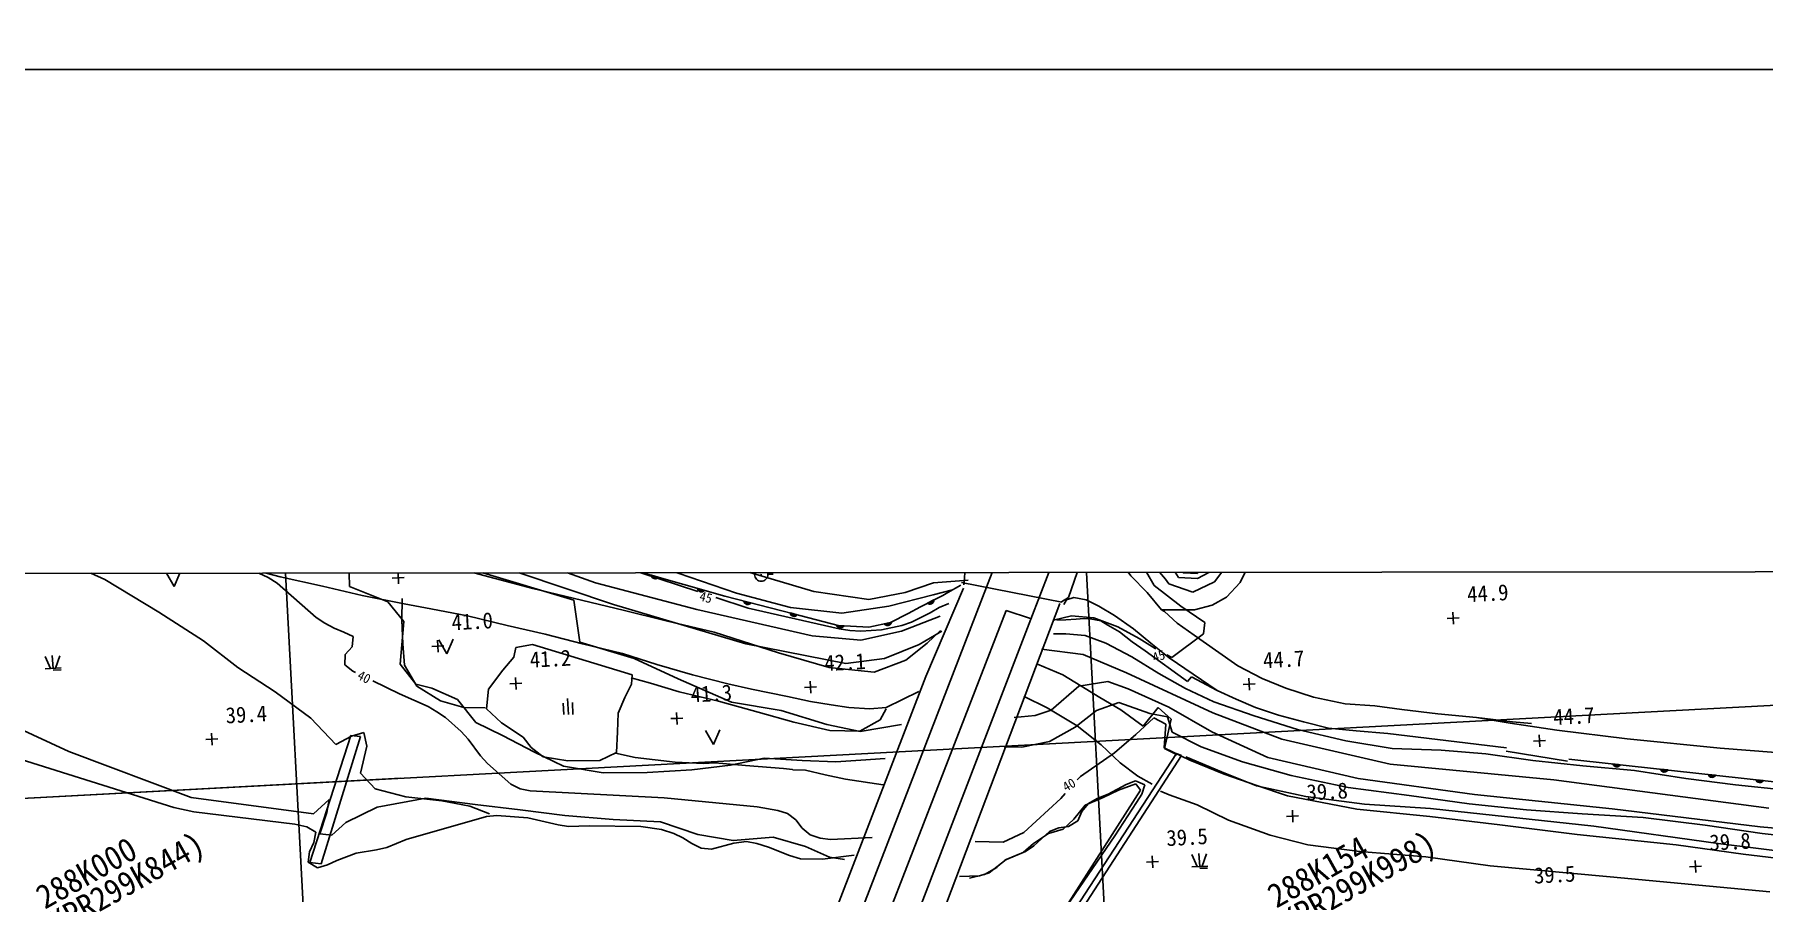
# Model space of a CAD drawing. Header units: millimetres. Extents: x 2406 to 3202, y 1103 to 1810.
# Drawn here: x 2787.3 to 3003.5, y 1516.2 to 1623.4 of the extents above; entities that cross this region are included whole.
import ezdxf
from ezdxf.enums import TextEntityAlignment as Align
from ezdxf.xclip import XClip

# ---------------------------------------------------------------- set-up
doc = ezdxf.new("R2010")
doc.units = ezdxf.units.MM
doc.header["$LTSCALE"] = 10
doc.header["$MEASUREMENT"] = 0
doc.header["$XCLIPFRAME"] = 2
doc.layers.add('TX-PAPR', color=2, linetype='Continuous', plot=False)
doc.layers.add('TZ-BASE', color=253, linetype='Continuous')
doc.styles.add('GR', font='GulimChe.ttf')
doc.styles.add('GUL', font='GulimChe.ttf')

# ---------------------------------------------------------------- blocks, each defined once
blk = doc.blocks.new('JD-DGJDT6FHJ')
at = {"layer": 'TZ-BASE', "style": 'GR'}
for s, p in [('288K000', (299.35, 108.2)), ('(KPR299K844)', (299.35, 104.09)), ('288K154', (453.35, 108.34)), ('(KPR299K998)', (453.35, 104.23))]:
    blk.add_text(s, height=3, rotation=29.2387, dxfattribs=at).set_placement(p)
blk = doc.blocks.new('JD-DXFDH7DHF')
at = {"layer": 'TZ-BASE'}
for p, q in [((325.95, 142.64), (344.54, -207.22)), ((450.72, 142.64, 51.02), (422.74, 69.53, 51.02)), ((426.09, 142.64), (444.68, -207.22)), ((372.68, -41.71, 54.65), (423.55, 90.06, 54.65)), ((351.69, 82.7, 52.06), (381.07, 73, 52.06)), ((431.29, 83.37, 53.07), (427.41, 72.27, 53.07)), ((365.23, 81.95, 51.98), (395.6, 72.99, 51.98)), ((337.34, 78.55, 48.08), (337.53, 73.64, 48.08)), ((349.7, 78.37, 50.07), (370.55, 71.37, 50.07)), ((352.7, 79.68, 51.07), (368.27, 74.09, 51.07)), ((370.78, 78.32, 53.06), (378.61, 75.28, 53.06)), ((438.13, 73.77, 52.06), (435.67, 77.96, 52.06)), ((441.2, 74.74, 50.08), (438.61, 78.61, 50.08)), ((445.84, 77.91, 50.08), (444.99, 75.38, 50.08)), ((306.92, 74.52, 44.77), (300.83, 77.21, 44.77)), ((322.51, 76.69, 47.06), (326.2, 75.3, 47.06)), ((323.08, 76.38, 45.76), (328.84, 74.83, 45.76)), ((349.63, 76.69, 49.06), (365.59, 71.9, 49.06)), ((366.42, 77.57, 50.14), (384.45, 72.4, 50.14)), ((414.43, 74.69, 52.39), (414.48, 75.81, 52.39)), ((433.65, 77.01, 51.32), (435.24, 74.97, 51.32)), ((439.55, 74.54, 51.07), (438.23, 76.05, 51.07)), ((441.51, 77.26, 49.9), (441.75, 75.32, 49.9)), ((443.56, 75.27, 49.9), (444.15, 77.24, 49.9)), ((447.61, 76.77, 51.07), (445.69, 74.22, 51.07)), ((313.7, 70.42, 44.77), (306.92, 74.52, 44.77)), ((314.59, 75.37, 45.97), (315.58, 73.62, 45.97)), ((315.58, 73.62, 45.97), (316.38, 75.47, 45.97)), ((326.2, 75.3, 47.06), (327.35, 74.73, 47.06)), ((327.35, 74.73, 47.06), (328.47, 74.03, 47.06)), ((328.47, 74.03, 47.06), (333.37, 69.76, 47.06)), ((328.84, 74.83, 45.76), (334.15, 73.67, 45.76)), ((334.15, 73.67, 45.76), (339.11, 72.49, 45.76)), ((337.53, 73.64, 48.08), (342.33, 71.72, 48.08)), ((342.88, 74.68, 48.31), (344.38, 74.76, 48.31)), ((343.63, 74.72, 48.31), (342.88, 74.68, 48.31)), ((343.67, 73.97, 48.31), (343.59, 75.47, 48.31)), ((343.59, 75.47, 48.31), (343.63, 74.72, 48.31)), ((360.43, 73.37, 48.71), (351.89, 75.64, 48.71)), ((368.27, 74.09, 51.07), (380.96, 70.76, 51.07)), ((375.28, 75.03, 50.14), (376.14, 74.78, 50.14)), ((375.28, 74.99, 50.14), (375.33, 75.01, 50.14)), ((375.44, 74.72, 50.14), (375.28, 75.01, 50.14)), ((375.31, 74.91, 50.14), (375.43, 74.98, 50.14)), ((375.34, 74.85, 50.14), (375.53, 74.95, 50.14)), ((375.57, 74.64, 50.14), (375.37, 75, 50.14)), ((375.38, 74.78, 50.14), (375.64, 74.93, 50.14)), ((375.43, 74.73, 50.14), (375.74, 74.9, 50.14)), ((375.67, 74.61, 50.14), (375.47, 74.97, 50.14)), ((375.5, 74.68, 50.14), (375.84, 74.87, 50.14)), ((375.76, 74.6, 50.14), (375.57, 74.94, 50.14)), ((375.58, 74.63, 50.14), (375.94, 74.84, 50.14)), ((375.85, 74.6, 50.14), (375.67, 74.91, 50.14)), ((375.68, 74.6, 50.14), (376.04, 74.81, 50.14)), ((375.92, 74.62, 50.14), (375.78, 74.89, 50.14)), ((375.82, 74.6, 50.14), (376.14, 74.78, 50.14)), ((375.99, 74.65, 50.14), (375.88, 74.86, 50.14)), ((376.05, 74.69, 50.14), (375.98, 74.83, 50.14)), ((376.11, 74.74, 50.14), (376.08, 74.8, 50.14)), ((378.61, 75.28, 53.06), (385.93, 72.79, 53.06)), ((388.9, 75.11, 52.28), (389.1, 75.1, 52.28)), ((389.01, 75.18, 52.28), (389.02, 75.03, 52.28)), ((389.85, 75.16, 52.28), (390.52, 75.17, 52.28)), ((407, 72.88, 51.98), (410.57, 74.1, 51.98)), ((410.57, 74.1, 51.98), (414.87, 74.42, 51.98)), ((412.36, 72.88, 50.14), (413.97, 73.8, 50.14)), ((426.58, 71.67, 53.11), (414.04, 74.11, 53.11)), ((414.35, 73.83, 52.39), (414.43, 74.69, 52.39)), ((435.24, 74.97, 51.32), (437.26, 72.87, 51.32)), ((441.46, 71.15, 52.06), (438.13, 73.77, 52.06)), ((439.99, 73.95, 51.07), (439.55, 74.54, 51.07)), ((442.96, 72.91, 51.07), (439.99, 73.95, 51.07)), ((443.54, 74.61, 50.08), (441.2, 74.74, 50.08)), ((441.75, 75.32, 49.9), (443.56, 75.27, 49.9)), ((445.69, 74.22, 51.07), (442.96, 72.91, 51.07)), ((444.99, 75.38, 50.08), (443.54, 74.61, 50.08)), ((448.91, 74.12, 52.62), (447.17, 72.28, 52.62)), ((449.58, 75.52, 52.62), (448.91, 74.12, 52.62)), ((339.11, 72.49, 45.76), (344.36, 71.46, 45.76)), ((342.33, 71.72, 48.08), (344.33, 69.23, 48.08)), ((344.1, 72.13, 47.42), (344.06, 69.43, 47.42)), ((344.36, 71.46, 45.76), (347.7, 70.82, 45.76)), ((371.75, 70.67, 48.71), (360.43, 73.37, 48.71)), ((365.59, 71.9, 49.06), (366.31, 66.68, 49.06)), ((370.55, 71.37, 50.07), (387.07, 66.44, 50.07)), ((381.05, 73.37, 50.14), (381.91, 73.13, 50.14)), ((381.05, 73.33, 50.14), (381.1, 73.36, 50.14)), ((381.21, 73.07, 50.14), (381.05, 73.35, 50.14)), ((381.07, 73.26, 50.14), (381.2, 73.33, 50.14)), ((381.11, 73.19, 50.14), (381.3, 73.3, 50.14)), ((381.34, 72.98, 50.14), (381.14, 73.35, 50.14)), ((381.15, 73.13, 50.14), (381.4, 73.27, 50.14)), ((381.2, 73.07, 50.14), (381.51, 73.24, 50.14)), ((381.44, 72.95, 50.14), (381.24, 73.32, 50.14)), ((381.26, 73.02, 50.14), (381.61, 73.21, 50.14)), ((381.53, 72.94, 50.14), (381.34, 73.29, 50.14)), ((381.34, 72.98, 50.14), (381.71, 73.18, 50.14)), ((381.61, 72.95, 50.14), (381.44, 73.26, 50.14)), ((381.44, 72.95, 50.14), (381.81, 73.16, 50.14)), ((381.69, 72.97, 50.14), (381.54, 73.23, 50.14)), ((381.59, 72.95, 50.14), (381.91, 73.12, 50.14)), ((381.76, 73, 50.14), (381.65, 73.2, 50.14)), ((381.82, 73.04, 50.14), (381.75, 73.17, 50.14)), ((381.88, 73.09, 50.14), (381.85, 73.14, 50.14)), ((383.35, 72.25, 52.06), (387.38, 70.92, 52.06)), ((384.45, 72.4, 50.14), (393.03, 70.21, 50.14)), ((385.93, 72.79, 53.06), (392.68, 71.01, 53.06)), ((386.83, 71.79, 50.14), (387.7, 71.57, 50.14)), ((386.84, 71.75, 50.14), (386.89, 71.78, 50.14)), ((387, 71.49, 50.14), (386.84, 71.77, 50.14)), ((386.86, 71.68, 50.14), (386.99, 71.75, 50.14)), ((386.9, 71.61, 50.14), (387.09, 71.73, 50.14)), ((387.14, 71.41, 50.14), (386.92, 71.77, 50.14)), ((386.94, 71.55, 50.14), (387.19, 71.7, 50.14)), ((387, 71.5, 50.14), (387.3, 71.67, 50.14)), ((387.24, 71.38, 50.14), (387.03, 71.74, 50.14)), ((387.06, 71.45, 50.14), (387.4, 71.65, 50.14)), ((387.33, 71.38, 50.14), (387.13, 71.72, 50.14)), ((387.14, 71.41, 50.14), (387.5, 71.62, 50.14)), ((387.41, 71.39, 50.14), (387.23, 71.69, 50.14)), ((387.24, 71.38, 50.14), (387.61, 71.6, 50.14)), ((387.49, 71.41, 50.14), (387.34, 71.66, 50.14)), ((387.39, 71.38, 50.14), (387.7, 71.57, 50.14)), ((387.56, 71.44, 50.14), (387.44, 71.64, 50.14)), ((387.62, 71.48, 50.14), (387.54, 71.61, 50.14)), ((387.67, 71.53, 50.14), (387.64, 71.59, 50.14)), ((395.6, 72.99, 51.98), (402.48, 71.98, 51.98)), ((402.48, 71.98, 51.98), (407, 72.88, 51.98)), ((404.97, 71.16, 53.06), (410.49, 72.59, 53.06)), ((408.92, 71.07, 50.14), (410.7, 72, 50.14)), ((409.33, 26.49, 55.27), (426.33, 71.48, 55.27)), ((414.3, 73.4, 55.27), (409.61, 62.38, 55.27)), ((409.79, 71.53, 50.14), (410.59, 71.94, 50.14)), ((410.12, 71.41, 50.14), (409.81, 71.51, 50.14)), ((409.82, 71.5, 50.14), (409.84, 71.55, 50.14)), ((410.27, 71.45, 50.14), (409.87, 71.57, 50.14)), ((409.89, 71.46, 50.14), (409.93, 71.6, 50.14)), ((409.96, 71.44, 50.14), (410.02, 71.65, 50.14)), ((410.37, 71.49, 50.14), (409.96, 71.62, 50.14)), ((410.03, 71.42, 50.14), (410.12, 71.7, 50.14)), ((410.44, 71.55, 50.14), (410.06, 71.67, 50.14)), ((410.11, 71.41, 50.14), (410.21, 71.75, 50.14)), ((410.49, 71.61, 50.14), (410.15, 71.72, 50.14)), ((410.19, 71.42, 50.14), (410.31, 71.8, 50.14)), ((410.53, 71.68, 50.14), (410.25, 71.77, 50.14)), ((410.27, 71.45, 50.14), (410.4, 71.85, 50.14)), ((410.56, 71.75, 50.14), (410.34, 71.82, 50.14)), ((410.37, 71.49, 50.14), (410.49, 71.9, 50.14)), ((410.58, 71.82, 50.14), (410.43, 71.87, 50.14)), ((410.48, 71.59, 50.14), (410.59, 71.94, 50.14)), ((410.49, 72.59, 53.06), (412.94, 73.22, 53.06)), ((410.59, 71.9, 50.14), (410.53, 71.91, 50.14)), ((410.7, 72, 50.14), (411.7, 72.5, 50.14)), ((411.24, 71.01, 52.06), (412.45, 71.52, 52.06)), ((411.7, 72.5, 50.14), (412.36, 72.88, 50.14)), ((427.41, 72.27, 53.07), (426.54, 71.7, 53.07)), ((427.16, 71.96, 52.43), (426.86, 71.38, 52.43)), ((428.09, 72.23, 52.43), (427.16, 71.96, 52.43)), ((429.65, 71.95, 52.43), (428.09, 72.23, 52.43)), ((431.24, 71.15, 52.43), (429.65, 71.95, 52.43)), ((437.26, 72.87, 51.32), (439.07, 70.72, 51.32)), ((447.17, 72.28, 52.62), (445.39, 71.3, 52.62)), ((319.25, 66.83, 44.77), (313.7, 70.42, 44.77)), ((333.37, 69.76, 47.06), (334.45, 69.02, 47.06)), ((344.33, 69.23, 48.08), (343.86, 63.93, 48.08)), ((344.06, 69.43, 47.42), (344.21, 66.44, 47.42)), ((347.7, 70.82, 45.76), (352.26, 69.96, 45.76)), ((352.26, 69.96, 45.76), (357.26, 68.75, 45.76)), ((377.11, 69.35, 48.71), (371.75, 70.67, 48.71)), ((375.63, -43.02, 55.48), (419.63, 70.61, 55.48)), ((383.12, 67.9, 48.71), (377.11, 69.35, 48.71)), ((422.74, 69.53, 51.02), (379.33, -43.12, 51.02)), ((380.96, 70.76, 51.07), (395.36, 67.45, 51.07)), ((387.38, 70.92, 52.06), (398.77, 68.32, 52.06)), ((392.65, 70.32, 50.14), (393.52, 70.09, 50.14)), ((392.82, 70.01, 50.14), (392.65, 70.29, 50.14)), ((392.66, 70.28, 50.14), (392.7, 70.3, 50.14)), ((392.68, 71.01, 53.06), (399.07, 70.31, 53.06)), ((392.68, 70.2, 50.14), (392.8, 70.28, 50.14)), ((392.71, 70.13, 50.14), (392.91, 70.25, 50.14)), ((392.95, 69.93, 50.14), (392.74, 70.29, 50.14)), ((392.75, 70.07, 50.14), (393.01, 70.22, 50.14)), ((392.81, 70.02, 50.14), (393.11, 70.19, 50.14)), ((393.05, 69.9, 50.14), (392.84, 70.27, 50.14)), ((392.87, 69.97, 50.14), (393.21, 70.17, 50.14)), ((393.14, 69.89, 50.14), (392.94, 70.24, 50.14)), ((392.95, 69.93, 50.14), (393.32, 70.14, 50.14)), ((393.03, 70.21, 50.14), (398.62, 68.73, 50.14)), ((393.23, 69.9, 50.14), (393.05, 70.21, 50.14)), ((393.06, 69.9, 50.14), (393.42, 70.11, 50.14)), ((393.3, 69.92, 50.14), (393.15, 70.18, 50.14)), ((393.2, 69.9, 50.14), (393.51, 70.08, 50.14)), ((393.37, 69.96, 50.14), (393.25, 70.16, 50.14)), ((393.43, 70, 50.14), (393.35, 70.13, 50.14)), ((393.49, 70.05, 50.14), (393.46, 70.1, 50.14)), ((399.07, 70.31, 53.06), (404.97, 71.16, 53.06)), ((405.19, 69.12, 50.14), (407.39, 70.25, 50.14)), ((406.55, 68.05, 51.07), (411.4, 69.91, 51.07)), ((407.39, 70.25, 50.14), (408.92, 71.07, 50.14)), ((407.8, 69.16, 52.06), (410.12, 70.34, 52.06)), ((410.12, 70.34, 52.06), (411.24, 71.01, 52.06)), ((419.63, 70.61, 55.48), (422.69, 69.61, 55.48)), ((425.57, 69.43, 52.06), (427.81, 69.96, 52.06)), ((425.96, 69.4, 51.04), (427.11, 69.47, 51.04)), ((427.11, 69.47, 51.04), (428.39, 69.55, 51.04)), ((427.81, 69.96, 52.06), (430.58, 69.69, 52.06)), ((428.39, 69.55, 51.04), (429.37, 69.62, 51.04)), ((429.37, 69.62, 51.04), (430.14, 69.58, 51.04)), ((430.14, 69.58, 51.04), (431.49, 69.33, 51.04)), ((430.58, 69.69, 52.06), (433.59, 68.6, 52.06)), ((433.2, 70, 52.43), (431.24, 71.15, 52.43)), ((431.49, 69.33, 51.04), (432.34, 68.78, 51.04)), ((435.54, 68.35, 52.43), (433.2, 70, 52.43)), ((441.14, 70.71, 52.62), (439.04, 70.72, 52.62)), ((439.07, 70.72, 51.32), (439.43, 70.49, 51.32)), ((439.43, 70.49, 51.32), (441.02, 69.05, 51.32)), ((443.2, 70.69, 52.62), (441.14, 70.71, 52.62)), ((444.46, 69.14, 52.06), (441.46, 71.15, 52.06)), ((445.39, 71.3, 52.62), (443.2, 70.69, 52.62)), ((474.8, 69.64, 52), (476.29, 69.72, 52)), ((475.54, 69.68, 52), (474.8, 69.64, 52)), ((475.58, 68.93, 52), (475.5, 70.43, 52)), ((475.5, 70.43, 52), (475.54, 69.68, 52)), ((699.47, 68.54), (262.75, 45.34)), ((334.45, 69.02, 47.06), (335.6, 68.41, 47.06)), ((335.6, 68.41, 47.06), (336.83, 67.93, 47.06)), ((336.83, 67.93, 47.06), (337.98, 67.36, 47.06)), ((337.98, 67.36, 47.06), (337.85, 66.07, 47.06)), ((349.68, 65.21, 47.34), (350.48, 67.05, 47.34)), ((357.26, 68.75, 45.76), (362, 67.68, 45.76)), ((362, 67.68, 45.76), (366.67, 66.44, 45.76)), ((391.17, 65.34, 48.71), (383.12, 67.9, 48.71)), ((395.36, 67.45, 51.07), (401.48, 66.91, 51.07)), ((398.44, 68.74, 50.14), (399.34, 68.7, 50.14)), ((398.67, 68.48, 50.14), (398.45, 68.72, 50.14)), ((398.46, 68.7, 50.14), (398.5, 68.74, 50.14)), ((398.5, 68.64, 50.14), (398.6, 68.73, 50.14)), ((398.82, 68.43, 50.14), (398.54, 68.74, 50.14)), ((398.54, 68.58, 50.14), (398.71, 68.73, 50.14)), ((398.6, 68.53, 50.14), (398.81, 68.72, 50.14)), ((398.62, 68.73, 50.14), (402.48, 68.56, 50.14)), ((398.93, 68.42, 50.14), (398.64, 68.73, 50.14)), ((398.66, 68.48, 50.14), (398.92, 68.72, 50.14)), ((398.74, 68.45, 50.14), (399.03, 68.72, 50.14)), ((399.02, 68.43, 50.14), (398.75, 68.73, 50.14)), ((398.77, 68.32, 52.06), (400.07, 68.14, 52.06)), ((398.82, 68.43, 50.14), (399.13, 68.71, 50.14)), ((399.09, 68.46, 50.14), (398.85, 68.72, 50.14)), ((398.93, 68.42, 50.14), (399.24, 68.71, 50.14)), ((399.16, 68.5, 50.14), (398.96, 68.72, 50.14)), ((399.22, 68.54, 50.14), (399.07, 68.71, 50.14)), ((399.07, 68.45, 50.14), (399.34, 68.7, 50.14)), ((399.27, 68.6, 50.14), (399.17, 68.71, 50.14)), ((399.32, 68.66, 50.14), (399.28, 68.7, 50.14)), ((400.07, 68.14, 52.06), (401.45, 68.06, 52.06)), ((401.45, 68.06, 52.06), (404.05, 68.19, 52.06)), ((401.48, 66.91, 51.07), (406.55, 68.05, 51.07)), ((402.48, 68.56, 50.14), (405.19, 69.12, 50.14)), ((404.05, 68.19, 52.06), (406.59, 68.74, 52.06)), ((404.4, 68.95, 50.14), (405.28, 69.14, 50.14)), ((404.68, 68.75, 50.14), (404.41, 68.93, 50.14)), ((404.42, 68.92, 50.14), (404.45, 68.96, 50.14)), ((404.48, 68.87, 50.14), (404.55, 68.99, 50.14)), ((404.84, 68.74, 50.14), (404.49, 68.97, 50.14)), ((404.53, 68.82, 50.14), (404.66, 69.01, 50.14)), ((404.95, 68.76, 50.14), (404.59, 68.99, 50.14)), ((404.6, 68.78, 50.14), (404.76, 69.03, 50.14)), ((404.67, 68.76, 50.14), (404.87, 69.05, 50.14)), ((405.03, 68.8, 50.14), (404.7, 69.02, 50.14)), ((404.75, 68.74, 50.14), (404.97, 69.07, 50.14)), ((405.1, 68.84, 50.14), (404.8, 69.04, 50.14)), ((404.84, 68.74, 50.14), (405.07, 69.09, 50.14)), ((405.16, 68.89, 50.14), (404.9, 69.06, 50.14)), ((404.95, 68.76, 50.14), (405.18, 69.12, 50.14)), ((405.2, 68.95, 50.14), (405.01, 69.08, 50.14)), ((405.08, 68.83, 50.14), (405.28, 69.13, 50.14)), ((405.24, 69.02, 50.14), (405.11, 69.1, 50.14)), ((405.27, 69.09, 50.14), (405.22, 69.12, 50.14)), ((406.59, 68.74, 52.06), (407.8, 69.16, 52.06)), ((408.75, 66.39, 50.07), (411.6, 68.04, 50.07)), ((411.43, 68.11, 48.71), (409.77, 66.54, 48.71)), ((425.56, 67.7, 51.07), (425.64, 67.7, 51.07)), ((425.64, 67.7, 51.07), (427.09, 67.69, 51.07)), ((427.09, 67.69, 51.07), (429.53, 67.51, 51.07)), ((429.53, 67.51, 51.07), (432.08, 66.54, 51.07)), ((432.34, 68.78, 51.04), (433.81, 67.94, 51.04)), ((433.59, 68.6, 52.06), (436.26, 67.13, 52.06)), ((433.81, 67.94, 51.04), (435.39, 66.71, 51.04)), ((437.71, 66.56, 52.43), (435.54, 68.35, 52.43)), ((436.26, 67.13, 52.06), (438.28, 65.88, 52.06)), ((440.34, 64.75, 52.06), (444.33, 67.7, 52.06)), ((441.02, 69.05, 51.32), (443.13, 67.56, 51.32)), ((443.13, 67.56, 51.32), (445.82, 65.67, 51.32)), ((444.33, 67.7, 52.06), (444.46, 69.14, 52.06)), ((299.46, 64.87, 44.97), (300.15, 63.37, 44.97)), ((300.47, 63.38, 44.97), (300.36, 64.99, 44.97)), ((300.78, 63.4, 44.97), (301.31, 64.95, 44.97)), ((323.58, 63.51, 44.77), (319.25, 66.83, 44.77)), ((336.97, 65.11, 47.06), (336.93, 63.83, 47.06)), ((337.85, 66.07, 47.06), (336.97, 65.11, 47.06)), ((344.21, 66.44, 47.42), (344.39, 63.8, 47.42)), ((347.81, 66.13, 48.02), (349.31, 66.21, 48.02)), ((348.56, 66.17, 48.02), (347.81, 66.13, 48.02)), ((348.6, 65.42, 48.02), (348.52, 66.92, 48.02)), ((348.52, 66.92, 48.02), (348.56, 66.17, 48.02)), ((348.69, 66.96, 47.34), (349.68, 65.21, 47.34)), ((358.34, 65.99, 46.87), (358.08, 64.77, 46.87)), ((360.42, 66.38, 46.87), (358.34, 65.99, 46.87)), ((372.88, 62.56, 46.87), (360.42, 66.38, 46.87)), ((366.31, 66.68, 49.06), (373.13, 64.64, 49.06)), ((366.67, 66.44, 45.76), (371.68, 65.23, 45.76)), ((371.68, 65.23, 45.76), (375.96, 63.88, 45.76)), ((387.07, 66.44, 50.07), (399.57, 64, 50.07)), ((397.5, 63.48, 48.71), (391.17, 65.34, 48.71)), ((404.41, 64.61, 50.07), (408.75, 66.39, 50.07)), ((409.77, 66.54, 48.71), (407.08, 64.4, 48.71)), ((424.07, 65.81, 50.06), (429.26, 65.12, 50.06)), ((429.26, 65.12, 50.06), (434.68, 62.82, 50.06)), ((432.08, 66.54, 51.07), (435.34, 64.82, 51.07)), ((435.39, 66.71, 51.04), (437, 65.57, 51.04)), ((437, 65.57, 51.04), (442.31, 61.76, 51.04)), ((440.02, 64.7, 52.43), (437.71, 66.56, 52.43)), ((438.28, 65.88, 52.06), (438.34, 65.84, 52.06)), ((439.73, 65.08, 52.06), (440.34, 64.75, 52.06)), ((445.82, 65.67, 51.32), (448.61, 63.71, 51.32)), ((299.48, 63.33, 44.97), (301.46, 63.44, 44.97)), ((300.48, 63.16, 44.97), (301.45, 63.19, 44.97)), ((328.23, 60.47, 44.77), (323.58, 63.51, 44.77)), ((336.93, 63.83, 47.06), (337.96, 63.04, 47.06)), ((337.96, 63.04, 47.06), (338.29, 62.87, 47.06)), ((343.86, 63.93, 48.08), (345.83, 61.4, 48.08)), ((344.39, 63.8, 47.42), (345.93, 61.15, 47.42)), ((356.68, 63.18, 46.87), (354.91, 60.79, 46.87)), ((358.08, 64.77, 46.87), (356.68, 63.18, 46.87)), ((373.13, 64.64, 49.06), (378.61, 62.08, 49.06)), ((375.96, 63.88, 45.76), (380.42, 62.58, 45.76)), ((403.15, 62.9, 48.71), (397.5, 63.48, 48.71)), ((399.57, 64, 50.07), (404.41, 64.61, 50.07)), ((407.08, 64.4, 48.71), (403.15, 62.9, 48.71)), ((426.74, 62.6, 48.23), (423.54, 63.9, 48.23)), ((434.68, 62.82, 50.06), (445.49, 57.82, 50.06)), ((435.34, 64.82, 51.07), (438.71, 62.73, 51.07)), ((438.71, 62.73, 51.07), (442.05, 60.89, 51.07)), ((446.02, 60.63, 52.43), (440.02, 64.7, 52.43)), ((448.61, 63.71, 51.32), (451.63, 62.11, 51.32)), ((340.45, 61.82, 47.06), (343.76, 60.2, 47.06)), ((345.83, 61.4, 48.08), (347.83, 60.93, 48.08)), ((345.93, 61.15, 47.42), (348.92, 59.33, 47.42)), ((347.83, 60.93, 48.08), (351.01, 59.51, 48.08)), ((354.91, 60.79, 46.87), (354.64, 58.33, 46.87)), ((357.59, 61.45, 48.27), (359.08, 61.53, 48.27)), ((358.33, 61.49, 48.27), (357.59, 61.45, 48.27)), ((358.37, 60.74, 48.27), (358.29, 62.24, 48.27)), ((358.29, 62.24, 48.27), (358.33, 61.49, 48.27)), ((371.95, 59.76, 46.87), (372.78, 61.4, 46.87)), ((375.17, 61.55, 47.96), (372.73, 62.21, 47.96)), ((372.78, 61.4, 46.87), (372.88, 62.56, 46.87)), ((378.76, 60.46, 47.96), (375.17, 61.55, 47.96)), ((378.61, 62.08, 49.06), (385.31, 59.17, 49.06)), ((380.42, 62.58, 45.76), (384.82, 61.45, 45.76)), ((384.82, 61.45, 45.76), (387.78, 60.79, 45.76)), ((387.78, 60.79, 45.76), (392.29, 59.88, 45.76)), ((394.42, 61.01, 49.15), (395.92, 61.09, 49.15)), ((395.17, 61.05, 49.15), (394.42, 61.01, 49.15)), ((395.21, 60.3, 49.15), (395.13, 61.8, 49.15)), ((395.13, 61.8, 49.15), (395.17, 61.05, 49.15)), ((409.61, 62.38, 55.27), (398.54, 33.68, 55.27)), ((425.27, 58.17, 49.06), (428.71, 61.16, 49.06)), ((428.96, 61.22, 48.23), (426.74, 62.6, 48.23)), ((428.71, 61.16, 49.06), (432.33, 61.76, 49.06)), ((431.34, 59.76, 48.23), (428.96, 61.22, 48.23)), ((432.33, 61.76, 49.06), (434.89, 60.82, 49.06)), ((434.89, 60.82, 49.06), (439.98, 58.53, 49.06)), ((442.05, 60.89, 51.07), (445.59, 59.22, 51.07)), ((442.31, 61.76, 51.04), (442.79, 62.31, 51.04)), ((442.79, 62.31, 51.04), (446.02, 60.63, 51.04)), ((446.02, 60.63, 51.04), (448.41, 59.54, 51.04)), ((449.28, 61.38, 51.75), (450.78, 61.46, 51.75)), ((450.03, 61.42, 51.75), (449.28, 61.38, 51.75)), ((450.07, 60.67, 51.75), (449.99, 62.17, 51.75)), ((449.99, 62.17, 51.75), (450.03, 61.42, 51.75)), ((451.63, 62.11, 51.32), (454.62, 60.93, 51.32)), ((454.62, 60.93, 51.32), (458.08, 59.78, 51.32)), ((288.27, 59.55, 46.07), (302.41, 53.01, 46.07)), ((332.69, 57.16, 44.77), (328.23, 60.47, 44.77)), ((343.76, 60.2, 47.06), (347.34, 58.63, 47.06)), ((347.34, 58.63, 47.06), (348.45, 57.97, 47.06)), ((348.92, 59.33, 47.42), (351.8, 58.49, 47.42)), ((351.01, 59.51, 48.08), (353.34, 56.62, 48.08)), ((351.8, 58.49, 47.42), (354.5, 58.45, 47.42)), ((364.23, 59.04, 47.34), (364.31, 57.6, 47.34)), ((364.79, 59.64, 47.34), (364.9, 57.63, 47.34)), ((365.46, 57.64, 47.34), (365.39, 59.11, 47.34)), ((371.13, 57.78, 46.87), (371.95, 59.76, 46.87)), ((383.68, 59.28, 47.96), (378.76, 60.46, 47.96)), ((388.61, 57.93, 47.96), (383.68, 59.28, 47.96)), ((385.31, 59.17, 49.06), (391.51, 58.12, 49.06)), ((392.29, 59.88, 45.76), (395.16, 59.25, 45.76)), ((395.16, 59.25, 45.76), (397.76, 58.82, 45.76)), ((397.76, 58.82, 45.76), (399.97, 58.49, 45.76)), ((399.97, 58.49, 45.76), (402.59, 58.32, 45.76)), ((402.59, 58.32, 45.76), (404.64, 58.5, 45.76)), ((404.64, 58.5, 45.76), (408.71, 60.48, 45.76)), ((421.86, 59.91, 53.05), (421.9, 59.87, 53.05)), ((421.9, 59.87, 53.05), (424.78, 58.45, 53.05)), ((424.78, 58.45, 53.05), (428.52, 56.2, 53.05)), ((433.73, 59.13, 48.06), (430.95, 58.12, 48.06)), ((433.97, 58.22, 48.23), (431.34, 59.76, 48.23)), ((437.6, 57.74, 48.06), (433.73, 59.13, 48.06)), ((438.63, 58.48, 48.23), (436.76, 56.18, 48.23)), ((440.27, 57.03, 48.23), (438.63, 58.48, 48.23)), ((439.98, 58.53, 49.06), (445.36, 55.44, 49.06)), ((445.59, 59.22, 51.07), (450.66, 57.45, 51.07)), ((448.41, 59.54, 51.04), (450.83, 58.5, 51.04)), ((450.83, 58.5, 51.04), (453.68, 57.53, 51.04)), ((458.08, 59.78, 51.32), (462.03, 58.97, 51.32)), ((462.03, 58.97, 51.32), (465.73, 58.7, 51.32)), ((465.73, 58.7, 51.32), (469.11, 58.23, 51.32)), ((335.82, 53.85, 44.77), (332.69, 57.16, 44.77)), ((348.45, 57.97, 47.06), (349.53, 57.23, 47.06)), ((349.53, 57.23, 47.06), (351.48, 55.51, 47.06)), ((353.34, 56.62, 48.08), (356.66, 54.99, 48.08)), ((354.64, 58.33, 46.87), (356.55, 56.57, 46.87)), ((356.55, 56.57, 46.87), (359.24, 54.78, 46.87)), ((371.02, 55.46, 46.87), (371.13, 57.78, 46.87)), ((377.71, 57.1, 48.36), (379.21, 57.18, 48.36)), ((378.46, 57.14, 48.36), (377.71, 57.1, 48.36)), ((378.5, 56.39, 48.36), (378.42, 57.89, 48.36)), ((378.42, 57.89, 48.36), (378.46, 57.14, 48.36)), ((393.1, 56.68, 47.96), (388.61, 57.93, 47.96)), ((391.51, 58.12, 49.06), (397.23, 56.39, 49.06)), ((397.58, 55.6, 47.96), (393.1, 56.68, 47.96)), ((397.23, 56.39, 49.06), (401.36, 55.5, 49.06)), ((403.88, 56.95, 47.96), (401.32, 55.54, 47.96)), ((401.36, 55.5, 49.06), (406.53, 56.35, 49.06)), ((404.65, 58.33, 47.96), (403.88, 56.95, 47.96)), ((420.65, 57.24, 49.06), (423.28, 57.49, 49.06)), ((423.28, 57.49, 49.06), (425.27, 58.17, 49.06)), ((430.95, 58.12, 48.06), (428.25, 56.03, 48.06)), ((436.76, 56.18, 48.23), (433.97, 58.22, 48.23)), ((438.1, 57.2, 47.06), (435.85, 55.11, 47.06)), ((439.83, 57.31, 48.06), (437.6, 57.74, 48.06)), ((439.62, 56.4, 47.06), (438.1, 57.2, 47.06)), ((439.39, 53.47, 47.06), (439.62, 56.4, 47.06)), ((439.42, 53.36, 48.23), (440.27, 57.03, 48.23)), ((440.4, 55.41, 48.06), (439.83, 57.31, 48.06)), ((445.49, 57.82, 50.06), (454.12, 54.55, 50.06)), ((450.66, 57.45, 51.07), (456.07, 55.76, 51.07)), ((453.68, 57.53, 51.04), (456.82, 56.7, 51.04)), ((456.82, 56.7, 51.04), (459.96, 55.92, 51.04)), ((469.11, 58.23, 51.32), (473.6, 57.71, 51.32)), ((473.6, 57.71, 51.32), (478.43, 57.25, 51.32)), ((482.64, 56.55, 51.9), (478.43, 57.25, 51.9)), ((478.43, 57.25, 51.32), (482.96, 56.69, 51.32)), ((488.49, 55.68, 51.9), (482.64, 56.55, 51.9)), ((482.96, 56.69, 51.32), (485.33, 56.5, 51.32)), ((319.56, 54.48, 46.41), (321.05, 54.56, 46.41)), ((320.31, 54.52, 46.41), (319.56, 54.48, 46.41)), ((320.35, 53.77, 46.41), (320.27, 55.27, 46.41)), ((320.27, 55.27, 46.41), (320.31, 54.52, 46.41)), ((337.67, 55, 44.71), (332.58, 39.12, 44.71)), ((334, 38.95, 44.71), (338.88, 54.87, 44.71)), ((337.76, 54.92, 44.77), (335.82, 53.85, 44.77)), ((338.88, 54.87, 44.71), (337.67, 55, 44.71)), ((339.32, 55.37, 44.77), (337.76, 54.92, 44.77)), ((339.69, 53.68, 44.77), (339.32, 55.37, 44.77)), ((351.48, 55.51, 47.06), (352.36, 54.54, 47.06)), ((352.36, 54.54, 47.06), (353.91, 52.46, 47.06)), ((356.66, 54.99, 48.08), (360.65, 52.9, 48.08)), ((359.24, 54.78, 46.87), (360.22, 53.51, 46.87)), ((370.89, 52.88, 46.87), (371.02, 55.46, 46.87)), ((382.04, 55.63, 48.34), (383.03, 53.88, 48.34)), ((383.03, 53.88, 48.34), (383.83, 55.72, 48.34)), ((401.32, 55.54, 47.96), (397.58, 55.6, 47.96)), ((425.06, 54.23, 48.06), (421.58, 53.55, 48.06)), ((428.25, 56.03, 48.06), (425.06, 54.23, 48.06)), ((428.52, 56.2, 53.05), (431.51, 53.83, 53.05)), ((435.85, 55.11, 47.06), (433.19, 52.81, 47.06)), ((444.02, 53.56, 48.06), (440.4, 55.41, 48.06)), ((445.36, 55.44, 49.06), (452.36, 52.25, 49.06)), ((454.12, 54.55, 50.06), (467.66, 51.39, 50.06)), ((456.07, 55.76, 51.07), (462.09, 54.31, 51.07)), ((459.96, 55.92, 51.04), (463.41, 55.59, 51.04)), ((462.09, 54.31, 51.07), (467.91, 53.36, 51.07)), ((463.41, 55.59, 51.04), (467.37, 55.25, 51.04)), ((467.37, 55.25, 51.04), (482.18, 53.47, 51.04)), ((485.56, 54.28, 51.75), (487.06, 54.35, 51.75)), ((486.31, 54.31, 51.75), (485.56, 54.28, 51.75)), ((486.35, 53.57, 51.75), (486.27, 55.06, 51.75)), ((486.27, 55.06, 51.75), (486.31, 54.31, 51.75)), ((497.27, 54.56, 51.9), (488.49, 55.68, 51.9)), ((508.93, 53.41, 51.9), (497.27, 54.56, 51.9)), ((315.55, 45.98, 43.06), (291.66, 53.51, 43.06)), ((302.41, 53.01, 46.07), (317.74, 47.24, 46.07)), ((338.88, 50.28, 44.77), (339.69, 53.68, 44.77)), ((353.91, 52.46, 47.06), (354.78, 51.49, 47.06)), ((360.22, 53.51, 46.87), (361.72, 52.32, 46.87)), ((360.65, 52.9, 48.08), (364.28, 51.16, 48.08)), ((361.72, 52.32, 46.87), (364.83, 51.84, 46.87)), ((364.83, 51.84, 46.87), (368.81, 51.88, 46.87)), ((368.81, 51.88, 46.87), (370.89, 52.88, 46.87)), ((370.77, 52.78, 47.42), (373.25, 52.26, 47.42)), ((373.25, 52.26, 47.42), (378.26, 51.64, 47.42)), ((385.18, 51.28, 48.08), (389.37, 52.15, 48.08)), ((389.37, 52.15, 48.08), (394.14, 51.86, 48.08)), ((398.35, 51.7, 48.08), (401.47, 51.91, 48.08)), ((401.47, 51.91, 48.08), (404.5, 52.1, 48.08)), ((421.58, 53.55, 48.06), (419.39, 53.56, 48.06)), ((440.92, 52.76, 45.69), (422.38, 24.25, 45.69)), ((423.04, 23.87, 45.69), (441.54, 52.5, 45.69)), ((433.19, 52.81, 47.06), (428.91, 49.86, 47.06)), ((431.51, 53.83, 53.05), (433.89, 51.59, 53.05)), ((442.61, 51.92, 47.06), (439.39, 53.47, 47.06)), ((441.02, 52.57, 48.23), (439.42, 53.36, 48.23)), ((441.54, 52.5, 45.69), (440.92, 52.76, 45.69)), ((446.58, 50.43, 48.23), (442.09, 52.32, 48.23)), ((446.89, 50.16, 47.06), (442.61, 51.92, 47.06)), ((449.18, 51.71, 48.06), (444.02, 53.56, 48.06)), ((452.36, 52.25, 49.06), (463.64, 49.62, 49.06)), ((467.91, 53.36, 51.07), (474.03, 53.16, 51.07)), ((474.03, 53.16, 51.07), (479.61, 52.71, 51.07)), ((479.61, 52.71, 51.07), (485.51, 51.88, 51.07)), ((482.17, 53.05, 52.41), (489.83, 51.8, 52.41)), ((489.99, 52.05, 51.13), (531.48, 47.45, 51.13)), ((522.48, 52.33, 51.9), (508.93, 53.41, 51.9)), ((340.72, 48.34, 44.77), (338.88, 50.28, 44.77)), ((354.78, 51.49, 47.06), (357.7, 48.89, 47.06)), ((364.28, 51.16, 48.08), (369.26, 50.33, 48.08)), ((369.26, 50.33, 48.08), (374.74, 50.38, 48.08)), ((374.74, 50.38, 48.08), (380.33, 50.7, 48.08)), ((378.26, 51.64, 47.42), (381.78, 51.48, 47.42)), ((380.33, 50.7, 48.08), (385.18, 51.28, 48.08)), ((381.78, 51.48, 47.42), (383.23, 51.58, 47.42)), ((383.23, 51.58, 47.42), (387.03, 51.23, 47.42)), ((387.03, 51.23, 47.42), (391.81, 50.85, 47.42)), ((391.81, 50.85, 47.42), (392.93, 50.75, 47.42)), ((392.93, 50.75, 47.42), (392.97, 50.71, 47.42)), ((392.97, 50.71, 47.42), (394.56, 50.64, 47.42)), ((394.14, 51.86, 48.08), (398.35, 51.7, 48.08)), ((394.56, 50.64, 47.42), (397, 50.07, 47.42)), ((397, 50.07, 47.42), (399.56, 49.55, 47.42)), ((428.91, 49.86, 47.06), (428.53, 49.44, 47.06)), ((433.89, 51.59, 53.05), (436.1, 49.92, 53.05)), ((436.1, 49.92, 53.05), (437.91, 48.92, 53.05)), ((450.93, 48.71, 48.23), (446.58, 50.43, 48.23)), ((450.98, 48.76, 47.06), (446.89, 50.16, 47.06)), ((455.28, 49.98, 48.06), (449.18, 51.71, 48.06)), ((462.38, 48.48, 48.06), (455.28, 49.98, 48.06)), ((467.66, 51.39, 50.06), (488.11, 49.43, 50.06)), ((485.51, 51.88, 51.07), (491.75, 51.22, 51.07)), ((491.75, 51.22, 51.07), (498.19, 50.6, 51.07)), ((495.51, 51.44, 51.13), (496.41, 51.34, 51.13)), ((495.52, 51.4, 51.13), (495.57, 51.43, 51.13)), ((495.72, 51.16, 51.13), (495.52, 51.41, 51.13)), ((495.56, 51.33, 51.13), (495.67, 51.42, 51.13)), ((495.87, 51.1, 51.13), (495.6, 51.43, 51.13)), ((495.6, 51.27, 51.13), (495.78, 51.41, 51.13)), ((495.65, 51.21, 51.13), (495.88, 51.4, 51.13)), ((495.97, 51.09, 51.13), (495.71, 51.41, 51.13)), ((495.71, 51.16, 51.13), (495.99, 51.38, 51.13)), ((495.79, 51.13, 51.13), (496.09, 51.37, 51.13)), ((496.06, 51.09, 51.13), (495.82, 51.4, 51.13)), ((495.87, 51.1, 51.13), (496.2, 51.36, 51.13)), ((496.14, 51.11, 51.13), (495.92, 51.39, 51.13)), ((495.97, 51.09, 51.13), (496.3, 51.35, 51.13)), ((496.21, 51.15, 51.13), (496.03, 51.38, 51.13)), ((496.12, 51.11, 51.13), (496.4, 51.33, 51.13)), ((496.28, 51.19, 51.13), (496.13, 51.37, 51.13)), ((496.33, 51.24, 51.13), (496.24, 51.36, 51.13)), ((496.38, 51.3, 51.13), (496.34, 51.34, 51.13)), ((498.19, 50.6, 51.07), (504.63, 49.6, 51.07)), ((501.47, 50.78, 51.13), (502.37, 50.68, 51.13)), ((501.69, 50.5, 51.13), (501.48, 50.75, 51.13)), ((501.49, 50.74, 51.13), (501.53, 50.77, 51.13)), ((501.52, 50.67, 51.13), (501.63, 50.76, 51.13)), ((501.56, 50.61, 51.13), (501.74, 50.75, 51.13)), ((501.83, 50.44, 51.13), (501.57, 50.77, 51.13)), ((501.62, 50.55, 51.13), (501.85, 50.73, 51.13)), ((501.94, 50.42, 51.13), (501.67, 50.75, 51.13)), ((501.68, 50.5, 51.13), (501.95, 50.72, 51.13)), ((501.75, 50.47, 51.13), (502.06, 50.71, 51.13)), ((502.03, 50.43, 51.13), (501.78, 50.74, 51.13)), ((501.83, 50.44, 51.13), (502.16, 50.7, 51.13)), ((502.11, 50.45, 51.13), (501.88, 50.73, 51.13)), ((501.94, 50.42, 51.13), (502.27, 50.69, 51.13)), ((502.18, 50.48, 51.13), (501.99, 50.72, 51.13)), ((502.09, 50.45, 51.13), (502.37, 50.67, 51.13)), ((502.24, 50.53, 51.13), (502.1, 50.71, 51.13)), ((502.3, 50.58, 51.13), (502.2, 50.7, 51.13)), ((502.34, 50.64, 51.13), (502.31, 50.68, 51.13)), ((507.44, 50.11, 51.13), (508.33, 50.02, 51.13)), ((507.45, 50.08, 51.13), (507.49, 50.11, 51.13)), ((507.65, 49.84, 51.13), (507.45, 50.09, 51.13)), ((507.48, 50.01, 51.13), (507.6, 50.1, 51.13)), ((507.79, 49.78, 51.13), (507.53, 50.1, 51.13)), ((507.53, 49.94, 51.13), (507.7, 50.09, 51.13)), ((507.58, 49.89, 51.13), (507.81, 50.07, 51.13)), ((507.9, 49.76, 51.13), (507.64, 50.09, 51.13)), ((507.64, 49.84, 51.13), (507.91, 50.06, 51.13)), ((507.71, 49.8, 51.13), (508.02, 50.05, 51.13)), ((507.99, 49.77, 51.13), (507.74, 50.08, 51.13)), ((507.8, 49.78, 51.13), (508.13, 50.04, 51.13)), ((508.07, 49.79, 51.13), (507.85, 50.07, 51.13)), ((507.9, 49.76, 51.13), (508.23, 50.03, 51.13)), ((508.14, 49.82, 51.13), (507.95, 50.06, 51.13)), ((508.05, 49.79, 51.13), (508.33, 50.01, 51.13)), ((508.2, 49.87, 51.13), (508.06, 50.05, 51.13)), ((508.26, 49.92, 51.13), (508.16, 50.03, 51.13)), ((508.31, 49.98, 51.13), (508.27, 50.02, 51.13)), ((343.96, 49.65), (-0.03, 31.37)), ((344.56, 47.31, 44.77), (340.72, 48.34, 44.77)), ((357.7, 48.89, 47.06), (358.85, 48.32, 47.06)), ((358.85, 48.32, 47.06), (360.11, 48.06, 47.06)), ((360.11, 48.06, 47.06), (376.88, 47.18, 47.06)), ((399.56, 49.55, 47.42), (404.24, 48.83, 47.42)), ((436.43, 48.14, 46.08), (402, -5.69, 46.08)), ((427.01, 47.73, 47.06), (426.46, 47.11, 47.06)), ((431.01, 47.11, 47.06), (432.38, 47.64, 47.06)), ((431.77, 47.23, 46.08), (433.68, 48.17, 46.08)), ((432.38, 47.64, 47.06), (434.65, 48.86, 47.06)), ((433.68, 48.17, 46.08), (435.86, 48.96, 46.08)), ((434.65, 48.86, 47.06), (435.81, 49.31, 47.06)), ((435.81, 49.31, 47.06), (436.96, 48.84, 47.06)), ((435.86, 48.96, 46.08), (436.43, 48.14, 46.08)), ((436.62, 47.65, 47.06), (435.92, 46.63, 47.06)), ((436.96, 48.84, 47.06), (436.62, 47.65, 47.06)), ((438.93, 48.05, 53.05), (440, 47.59, 53.05)), ((440, 47.59, 53.05), (443.5, 46.33, 53.05)), ((457.11, 47.35, 48.23), (450.93, 48.71, 48.23)), ((454.81, 47.46, 47.06), (450.98, 48.76, 47.06)), ((470.02, 47.48, 48.06), (462.38, 48.48, 48.06)), ((463.64, 49.62, 49.06), (478.21, 47.6, 49.06)), ((478.21, 47.6, 49.06), (495.42, 45.83, 49.06)), ((488.11, 49.43, 50.06), (515.01, 45.92, 50.06)), ((504.63, 49.6, 51.07), (510.83, 48.82, 51.07)), ((510.83, 48.82, 51.07), (517.23, 48.16, 51.07)), ((513.4, 49.45, 51.13), (514.3, 49.36, 51.13)), ((513.41, 49.42, 51.13), (513.46, 49.45, 51.13)), ((513.61, 49.18, 51.13), (513.41, 49.43, 51.13)), ((513.45, 49.35, 51.13), (513.56, 49.44, 51.13)), ((513.49, 49.28, 51.13), (513.67, 49.42, 51.13)), ((513.76, 49.12, 51.13), (513.5, 49.44, 51.13)), ((513.54, 49.23, 51.13), (513.77, 49.41, 51.13)), ((513.86, 49.1, 51.13), (513.6, 49.43, 51.13)), ((513.6, 49.18, 51.13), (513.88, 49.4, 51.13)), ((513.68, 49.14, 51.13), (513.98, 49.39, 51.13)), ((513.95, 49.11, 51.13), (513.71, 49.42, 51.13)), ((513.76, 49.12, 51.13), (514.09, 49.38, 51.13)), ((514.03, 49.13, 51.13), (513.81, 49.41, 51.13)), ((513.87, 49.1, 51.13), (514.19, 49.37, 51.13)), ((514.1, 49.16, 51.13), (513.92, 49.4, 51.13)), ((514.01, 49.12, 51.13), (514.29, 49.35, 51.13)), ((514.17, 49.2, 51.13), (514.02, 49.39, 51.13)), ((514.22, 49.25, 51.13), (514.13, 49.37, 51.13)), ((514.27, 49.31, 51.13), (514.23, 49.36, 51.13)), ((318.07, 45.46, 43.06), (315.55, 45.98, 43.06)), ((317.74, 47.24, 46.07), (333.04, 45.19, 46.07)), ((330.68, 43.92, 43.06), (318.07, 45.46, 43.06)), ((333.04, 45.19, 46.07), (334.98, 46.99, 46.07)), ((334.98, 46.99, 46.07), (334.7, 45.38, 46.07)), ((337.05, 44.12, 46.07), (341, 46.05, 46.07)), ((341, 46.05, 46.07), (347.05, 47.17, 46.07)), ((349.09, 46.83, 44.77), (344.56, 47.31, 44.77)), ((347.05, 47.17, 46.07), (353.23, 46.37, 46.07)), ((352.56, 46.16, 44.77), (349.09, 46.83, 44.77)), ((355.02, 45.2, 44.77), (352.56, 46.16, 44.77)), ((353.23, 46.37, 46.07), (358.85, 45.71, 46.07)), ((358.85, 45.71, 46.07), (364.46, 45, 46.07)), ((376.88, 47.18, 47.06), (388.52, 46.09, 47.06)), ((388.52, 46.09, 47.06), (391.08, 45.62, 47.06)), ((391.08, 45.62, 47.06), (392.3, 45.23, 47.06)), ((426.46, 47.11, 47.06), (421.84, 42.88, 47.06)), ((428.09, 44.55, 46.08), (429.52, 46.27, 46.08)), ((428.6, 44.32, 47.06), (429.11, 45.51, 47.06)), ((429.11, 45.51, 47.06), (429.94, 46.5, 47.06)), ((429.52, 46.27, 46.08), (431.77, 47.23, 46.08)), ((429.94, 46.5, 47.06), (431.01, 47.11, 47.06)), ((435.92, 46.63, 47.06), (433.21, 42.44, 47.06)), ((443.5, 46.33, 53.05), (447.44, 44.41, 53.05)), ((463.48, 45.79, 47.06), (454.81, 47.46, 47.06)), ((455.5, 44.14, 46.83), (455.42, 45.64, 46.83)), ((455.42, 45.64, 46.83), (455.46, 44.89, 46.83)), ((464.44, 46.4, 48.23), (457.11, 47.35, 48.23)), ((472.61, 44.86, 47.06), (463.48, 45.79, 47.06)), ((472.68, 45.85, 48.23), (464.44, 46.4, 48.23)), ((477.54, 46.44, 48.06), (470.02, 47.48, 48.06)), ((493.12, 43.66, 48.23), (472.68, 45.85, 48.23)), ((484.68, 45.69, 48.06), (477.54, 46.44, 48.06)), ((491.67, 45.19, 48.06), (484.68, 45.69, 48.06)), ((495.42, 45.83, 49.06), (513.9, 43.59, 49.06)), ((332.2, 43.59, 43.06), (330.68, 43.92, 43.06)), ((333.32, 42.89, 43.06), (332.2, 43.59, 43.06)), ((334.7, 45.38, 46.07), (333.8, 42.71, 46.07)), ((335.31, 42.55, 46.07), (337.05, 44.12, 46.07)), ((354.66, 44.88, 43.06), (344.6, 42, 43.06)), ((355.93, 45.01, 43.06), (354.66, 44.88, 43.06)), ((359.81, 44.7, 43.06), (355.93, 45.01, 43.06)), ((363.6, 43.83, 43.06), (359.81, 44.7, 43.06)), ((364.9, 43.62, 43.06), (363.6, 43.83, 43.06)), ((364.46, 45, 46.07), (370.49, 44.49, 46.07)), ((367.5, 43.7, 43.06), (364.9, 43.62, 43.06)), ((373.94, 43.6, 43.06), (367.5, 43.7, 43.06)), ((370.49, 44.49, 46.07), (376.43, 44.19, 46.07)), ((376.53, 43.22, 43.06), (373.94, 43.6, 43.06)), ((376.43, 44.19, 46.07), (381.07, 42.61, 46.07)), ((392.3, 45.23, 47.06), (393.34, 44.44, 47.06)), ((393.34, 44.44, 47.06), (394.13, 43.42, 47.06)), ((394.13, 43.42, 47.06), (395.13, 42.58, 47.06)), ((424.95, 42.76, 46.08), (426.76, 43.27, 46.08)), ((425.05, 42.99, 47.06), (426.21, 43.43, 47.06)), ((426.21, 43.43, 47.06), (427.45, 43.63, 47.06)), ((426.76, 43.27, 46.08), (428.09, 44.55, 46.08)), ((427.45, 43.63, 47.06), (428.6, 44.32, 47.06)), ((447.44, 44.41, 53.05), (452.63, 42.52, 53.05)), ((454.71, 44.85, 46.83), (456.21, 44.93, 46.83)), ((455.46, 44.89, 46.83), (454.71, 44.85, 46.83)), ((481.36, 43.81, 47.06), (472.61, 44.86, 47.06)), ((491.03, 42.63, 47.06), (481.36, 43.81, 47.06)), ((499.27, 44.76, 48.06), (491.67, 45.19, 48.06)), ((508.68, 41.5, 48.23), (493.12, 43.66, 48.23)), ((507.03, 43.8, 48.06), (499.27, 44.76, 48.06)), ((514.17, 42.72, 48.06), (507.03, 43.8, 48.06)), ((513.9, 43.59, 49.06), (536.63, 41.51, 49.06)), ((332.53, 40.44, 43.06), (333.06, 41.63, 43.06)), ((333.06, 41.63, 43.06), (333.32, 42.89, 43.06)), ((333.8, 42.71, 46.07), (335.31, 42.55, 46.07)), ((344.6, 42, 43.06), (342.18, 40.98, 43.06)), ((378.06, 42.76, 43.06), (376.53, 43.22, 43.06)), ((379.21, 42.19, 43.06), (378.06, 42.76, 43.06)), ((380.33, 41.49, 43.06), (379.21, 42.19, 43.06)), ((381.48, 40.92, 43.06), (380.33, 41.49, 43.06)), ((381.07, 42.61, 46.07), (385.49, 41.87, 46.07)), ((385.6, 41.53, 43.06), (382.78, 40.79, 43.06)), ((385.49, 41.87, 46.07), (390.48, 42.28, 46.07)), ((387.17, 41.72, 43.06), (385.6, 41.53, 43.06)), ((388.47, 41.51, 43.06), (387.17, 41.72, 43.06)), ((389.92, 41.04, 43.06), (388.47, 41.51, 43.06)), ((390.48, 42.28, 46.07), (394.54, 41.13, 46.07)), ((394.54, 41.13, 46.07), (397.54, 39.78, 46.07)), ((395.13, 42.58, 47.06), (396.36, 42.15, 47.06)), ((396.36, 42.15, 47.06), (397.66, 41.97, 47.06)), ((397.66, 41.97, 47.06), (402.87, 42.23, 47.06)), ((419.27, 41.66, 47.06), (415.76, 41.73, 47.06)), ((421.84, 42.88, 47.06), (419.27, 41.66, 47.06)), ((421.76, 40.37, 46.08), (423.06, 41.48, 46.08)), ((422.07, 40.49, 47.06), (423.1, 41.18, 47.06)), ((423.06, 41.48, 46.08), (424.95, 42.76, 46.08)), ((423.1, 41.18, 47.06), (425.05, 42.99, 47.06)), ((433.21, 42.44, 47.06), (426.55, 32.71, 47.06)), ((452.63, 42.52, 53.05), (457.36, 41.33, 53.05)), ((457.36, 41.33, 53.05), (463.87, 40.47, 53.05)), ((503.42, 41.31, 47.06), (491.03, 42.63, 47.06)), ((511.8, 40.17, 47.06), (503.42, 41.31, 47.06)), ((525.08, 39.45, 48.23), (508.68, 41.5, 48.23)), ((520.7, 42.02, 48.06), (514.17, 42.72, 48.06)), ((332.36, 39.15, 43.06), (332.53, 40.44, 43.06)), ((333.52, 38.45, 43.06), (332.36, 39.15, 43.06)), ((332.58, 39.12, 44.71), (334, 38.95, 44.71)), ((335.95, 39.38, 43.06), (334.78, 38.83, 43.06)), ((338.37, 40.26, 43.06), (335.95, 39.38, 43.06)), ((340.92, 40.69, 43.06), (338.37, 40.26, 43.06)), ((342.18, 40.98, 43.06), (340.92, 40.69, 43.06)), ((382.78, 40.79, 43.06), (381.48, 40.92, 43.06)), ((392.56, 39.97, 43.06), (389.92, 41.04, 43.06)), ((393.91, 39.59, 43.06), (392.56, 39.97, 43.06)), ((396.66, 39.51, 43.06), (393.91, 39.59, 43.06)), ((400.65, 40.03, 43.06), (396.66, 39.51, 43.06)), ((397.54, 39.78, 46.07), (399.4, 39.47, 46.07)), ((417.51, 37.84, 47.06), (419.63, 39.47, 47.06)), ((418.46, 38.48, 46.08), (419.47, 39.41, 46.08)), ((419.47, 39.41, 46.08), (421.76, 40.37, 46.08)), ((419.63, 39.47, 47.06), (422.07, 40.49, 47.06)), ((437.19, 39.14, 46.52), (438.68, 39.22, 46.52)), ((437.94, 39.18, 46.52), (437.19, 39.14, 46.52)), ((437.97, 38.43, 46.52), (437.9, 39.93, 46.52)), ((437.9, 39.93, 46.52), (437.94, 39.18, 46.52)), ((442.84, 40.11, 49.46), (443.53, 38.6, 49.46)), ((443.84, 38.62, 49.46), (443.74, 40.22, 49.46)), ((444.16, 38.64, 49.46), (444.69, 40.18, 49.46)), ((463.87, 40.47, 53.05), (472.11, 39.84, 53.05)), ((472.11, 39.84, 53.05), (480.14, 38.71, 53.05)), ((505.88, 37.85, 46.83), (505.8, 39.35, 46.83)), ((505.8, 39.35, 46.83), (505.84, 38.6, 46.83)), ((519.57, 39.21, 47.06), (511.8, 40.17, 47.06)), ((334.78, 38.83, 43.06), (333.52, 38.45, 43.06)), ((413.8, 37.37, 47.06), (416.32, 37.43, 47.06)), ((415.07, 37.15, 46.08), (416.93, 37.61, 46.08)), ((416.32, 37.43, 47.06), (417.51, 37.84, 47.06)), ((416.93, 37.61, 46.08), (418.46, 38.48, 46.08)), ((442.85, 38.57, 49.46), (444.84, 38.67, 49.46)), ((443.85, 38.39, 49.46), (444.83, 38.42, 49.46)), ((480.14, 38.71, 53.05), (495.18, 37.34, 53.05)), ((495.18, 37.34, 53.05), (515.12, 35.44, 53.05)), ((505.09, 38.56, 46.83), (506.59, 38.64, 46.83)), ((505.84, 38.6, 46.83), (505.09, 38.56, 46.83))]:
    blk.add_line(p, q, dxfattribs=at)
blk.add_circle((389.01, 75.12, 52.28), 0.837, dxfattribs=at)
for centre, start, end in [((375.76, 75.08, 50.14), 186.6225, 321.3828), ((381.53, 73.43, 50.14), 186.6225, 321.3828), ((387.32, 71.86, 50.14), 188.3402, 323.1005), ((410.1, 71.9, 50.14), 230.1766, 4.9368), ((393.13, 70.38, 50.14), 187.7687, 322.529), ((398.9, 68.91, 50.14), 199.9976, 334.7579), ((404.8, 69.23, 50.14), 214.3426, 349.1028), ((495.98, 51.57, 51.13), 196.2975, 331.0578), ((501.94, 50.91, 51.13), 196.2975, 331.0578), ((507.91, 50.25, 51.13), 196.2975, 331.0578), ((513.87, 49.59, 51.13), 196.2975, 331.0578)]:
    blk.add_arc(centre, 0.487, start, end, dxfattribs=at)
at = {"layer": 'TZ-BASE', "style": 'GUL'}
for s, p in [('44.9', (477.33, 71.66, 47.08)), ('41.0', (350.34, 68.15, 45.98)), ('41.2', (360.12, 63.47, 45.98)), ('42.1', (396.96, 63.04, 47.07)), ('44.7', (451.81, 63.4, 47.08)), ('41.3', (380.24, 59.12, 45.98)), ('39.4', (322.09, 56.5, 45.98)), ('44.7', (488.09, 56.3, 47.08)), ('39.8', (457.24, 46.87, 47.08)), ('39.5', (439.72, 41.16, 47.08)), ('39.8', (507.62, 40.59, 47.08)), ('39.5', (485.69, 36.47, 47.08))]:
    blk.add_text(s, height=2, rotation=3.042, dxfattribs=at).set_placement(p)
for s, rotation, p in [('45', 346.042, (382.09, 72.27, 52.06)), ('45', 18.042, (438.71, 64.93, 52.06)), ('40', 333.042, (339.35, 62.3, 47.07)), ('40', 30.042, (427.5, 48.83, 47.08))]:
    blk.add_text(s, height=1.2, rotation=rotation, dxfattribs=at).set_placement(p, align=Align.MIDDLE)

msp = doc.modelspace()

# ---------------------------------------------------------------- linework, layer by layer
at = {"layer": 'TX-PAPR'}
for points in [[(2405.89, 1103.05), (3201.89, 1103.05), (3201.89, 1619.05), (2405.89, 1619.05)], [(2489.07, 1555.78), (3189.07, 1556.42), (3189.21, 1406.42), (2489.21, 1405.78)]]:
    msp.add_lwpolyline(points, close=True, dxfattribs=at)

# ---------------------------------------------------------------- block references
at = {"layer": 'TZ-BASE'}
ref = msp.add_blockref('JD-DXFDH7DHF', (2489.14, 1480.78), dxfattribs=at)
XClip(ref).set_block_clipping_path([(-0.0689262289, 74.9999682976), (699.9307781337, 75.6432797985), (700.0686305916, -74.3566568571), (0.068926229, -74.9999683274)])
msp.add_blockref('JD-DGJDT6FHJ', (2489.21, 1405.78), dxfattribs=at)

doc.saveas('drawing.dxf')
